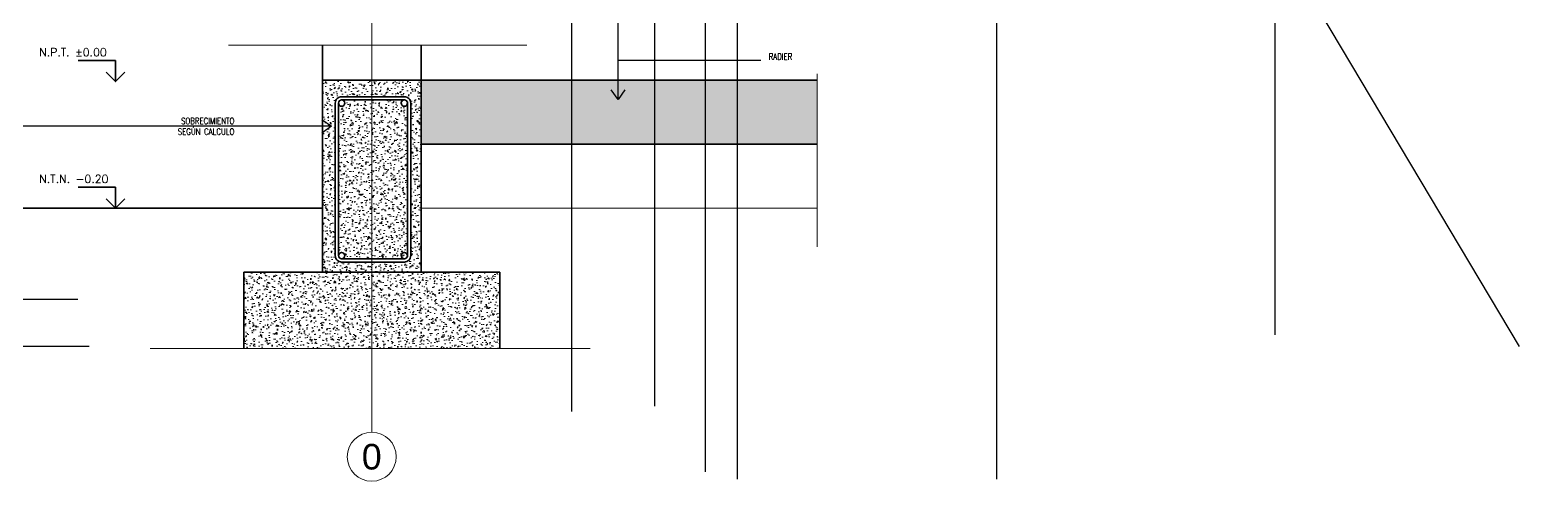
# Model space of a CAD drawing. Header units: metres. Extents: x 72 to 223, y -23 to 139.
# Drawn here: x 162.589 to 164.916, y 134.599 to 135.305 of the extents above; entities that cross this region are included whole.
import ezdxf
from ezdxf.enums import TextEntityAlignment as Align

# ---------------------------------------------------------------- set-up
doc = ezdxf.new("R2010")
doc.units = ezdxf.units.M
doc.header["$LTSCALE"] = 5
doc.header["$MEASUREMENT"] = 0
doc.linetypes.add('HIDDEN', pattern=[0.375, 0.25, -0.125])
doc.layers.get('0').update_dxf_attribs({"color": 30})
for name, color, linetype, lineweight in [('A-ANNO-NOTE', 7, 'Continuous', 35), ('A-ANNO-SYMB', 3, 'Continuous', 18), ('A-DETL-PATT', 8, 'Continuous', 18), ('A-ELEV-MBE1', 7, 'Continuous', 35), ('A-ELEV-PATT', 8, 'Continuous', 18), ('A-FLOR-OVHD', 3, 'HIDDEN', 18), ('A-WALL-FULL', 7, 'Continuous', 35), ('A-WALL-FULL-EXTR', 7, 'Continuous', 35)]:
    doc.layers.add(name, color=color, linetype=linetype, lineweight=lineweight)
doc.styles.add('E-ARIAL', font='arial.ttf')
doc.styles.add('E-ROMANS', font='romans.shx', dxfattribs={"width": 0.8})
doc.dimstyles.new('E-0005_TICK_18', dxfattribs={"dimscale": 0.001, "dimtxt": 9, "dimasz": 9, "dimexe": 4.5, "dimexo": 3, "dimgap": 4.5, "dimtad": 0, "dimdec": 0, "dimlfac": 1000, "dimzin": 0, "dimdsep": 46, "dimtxsty": 'E-ROMANS', "dimblk": 'OBLIQUE', "dimcen": 4.5, "dimclrd": 256, "dimclre": 256, "dimclrt": 256, "dimadec": 0, "dimazin": 0, "dimtfac": 1, "dimtdec": 0, "dimtmove": 1, "dimatfit": 3, "dimldrblk": 'OPEN90', "dimfxl": 1, "dimtfill": 1, "dimtolj": 1, "dimtzin": 0, "dimarcsym": 0})
pattern_1 = [(185, (-27.750509, 105.617186), (-0.0117553379, 0.014009465), [0.001905, -0.020955]), (130, (-27.750509, 105.617186), (-0.0110177007, -0.0160017889), [0.001524, -0.016764]), (235.451, (-27.751488, 105.618353), (-0.0227730237, -0.0019922158), [0.001619, -0.017809]), (181.1842, (-27.7541, 105.613594), (-0.0161953413, 0.0221410243), [0.0028575, -0.0314325]), (231.6356, (-27.75545, 105.615439), (-0.0342826432, -0.0007086144), [0.0024285, -0.0267135]), (126.184, (-27.7541, 105.613594), (-0.0342826385, -0.000708557), [0.002286, -0.025146]), (156, (-27.754999, 105.616288), (-0.0034895268, 0.0179520551), [0.001905, -0.020955]), (101, (-27.754999, 105.616288), (-0.0173941193, -0.0086539927), [0.001524, -0.016764]), (206.4514, (-27.75529, 105.617784), (-0.0208836456, 0.009298004), [0.001619, -0.017809]), (172.5, (-27.750509, 105.617186), (-0.00619734137, -0.0057605469), [0, -0.0165608, 0, -0.017018, 0, -0.0168275]), (142.5, (-27.750509, 105.617186), (-0.01180870003, -0.00235897273), [0, -0.0097028, 0, -0.0161798, 0, -0.0064135]), (102.5, (-27.7465036, 105.6131805), (-0.00918261956, 0.0099927863), [0, -0.00635, 0, -0.019812, 0, -0.026289]), (92.5, (-27.744708, 105.611384), (-0.0122722393, 0.00867639044), [0, -0.008255, 0, -0.0131572, 0, -0.018669])]

# ---------------------------------------------------------------- blocks, each defined once
blk = doc.blocks.new('_Oblique')
at = {"color": 0, "linetype": 'ByBlock', "lineweight": -2}
blk.add_line((-0.5, -0.5), (0.5, 0.5), dxfattribs=at)
blk = doc.blocks.new('NIVEL DS')
for points in [[(0, 0), (0, 0.0659), (0.1163, 0.0659)], [(0.0294, 0.0294), (0, 0), (-0.0294, 0.0294)]]:
    blk.add_lwpolyline(points)
at = {"style": 'E-ROMANS'}
blk.add_attdef('NIVEL', (0, 0.0794), '', height=0.025, dxfattribs=at)
blk = doc.blocks.new('TAG-EJE')
at = {"linetype": 'Continuous'}
blk.add_circle((0, 0), 0.383, dxfattribs=at)
at = {"style": 'E-ARIAL'}
blk.add_attdef('A', text='', height=0.4, dxfattribs=at).set_placement((0, 0), align=Align.MIDDLE_CENTER)

msp = doc.modelspace()

# ---------------------------------------------------------------- hatches: boundary and pattern name
at = {"layer": 'A-DETL-PATT'}
h = msp.add_hatch(dxfattribs=at)
h.set_pattern_fill('AR-CONC', color=256, scale=0.0001, angle=135, style=0)
h.set_pattern_definition(pattern_1)
h.paths.add_polyline_path([(163.1795, 135.1903, -1), (163.1695, 135.1903, -0.414214), (163.1745, 135.1953), (163.1235, 135.1953), (163.1235, 134.9469), (163.1745, 134.9469, -0.01999), (163.1741, 134.9469, 0.437829), (163.1795, 134.9519)])
h.paths.add_polyline_path([(163.2005, 135.2259), (163.1235, 135.2259), (163.1235, 135.2003), (163.1745, 135.2003, -0.414214), (163.1845, 135.1903), (163.1845, 134.9519, -0.414214), (163.1745, 134.9419), (163.1235, 134.9419), (163.1235, 134.9259), (163.2005, 134.9259)])
h.paths.add_polyline_path([(163.1235, 135.1953), (163.0765, 135.1953, -0.414214), (163.0815, 135.1903, -1), (163.0715, 135.1903), (163.0715, 134.9519, -1), (163.0815, 134.9519, -0.414214), (163.0765, 134.9469), (163.1235, 134.9469)], flags=17)
h.paths.add_polyline_path([(163.0665, 135.1903, -0.414214), (163.0765, 135.2003), (163.1235, 135.2003), (163.1235, 135.2259), (163.0465, 135.2259), (163.0465, 134.9259), (163.1235, 134.9259), (163.1235, 134.9419), (163.0765, 134.9419, -0.414214), (163.0665, 134.9519)])
h = msp.add_hatch(dxfattribs=at)
h.set_pattern_fill('AR-CONC', color=256, scale=5e-05, angle=135, style=0)
h.set_pattern_definition([(185, (-27.750509, 105.617186), (-0.00587766897, 0.00700473252), [0.0009525, -0.0104775]), (130, (-27.750509, 105.617186), (-0.00550885033, -0.00800089445), [0.000762, -0.008382]), (235.451, (-27.750999, 105.617769), (-0.01138651184, -0.0009961079), [0.0008095, -0.0089045]), (181.1842, (-27.752305, 105.61539), (-0.00809767064, 0.01107051216), [0.00142875, -0.01571625]), (231.6356, (-27.75298, 105.616312), (-0.0171413216, -0.0003543072), [0.00121425, -0.01335675]), (126.184, (-27.752305, 105.61539), (-0.0171413193, -0.0003542786), [0.001143, -0.012573]), (156, (-27.752754, 105.616737), (-0.0017447634, 0.00897602756), [0.0009525, -0.0104775]), (101, (-27.752754, 105.616737), (-0.00869705966, -0.00432699633), [0.000762, -0.008382]), (206.4514, (-27.752899, 105.617485), (-0.0104418228, 0.004649002), [0.0008095, -0.0089045]), (172.5, (-27.7505088, 105.6171857), (-0.003098670684, -0.002880273453), [0, -0.0082804, 0, -0.008509, 0, -0.00841375]), (142.5, (-27.750509, 105.6171857), (-0.00590435001, -0.00117948637), [0, -0.0048514, 0, -0.0080899, 0, -0.00320675]), (102.5, (-27.7485062, 105.615183), (-0.00459130978, 0.00499639315), [0, -0.003175, 0, -0.009906, 0, -0.0131445]), (92.5, (-27.747608, 105.614285), (-0.00613611964, 0.00433819522), [0, -0.0041275, 0, -0.0065786, 0, -0.0093345])])
h.paths.add_polyline_path([(163.2005, 135.2259), (163.2005, 135.1259), (163.8192, 135.1259), (163.8192, 135.2259)])
h = msp.add_hatch(dxfattribs=at)
h.set_pattern_fill('AR-CONC', color=256, scale=0.0001, angle=135, style=0)
h.set_pattern_definition(pattern_1)
h.paths.add_polyline_path([(163.1235, 134.807), (163.1235, 134.9259), (162.9235, 134.9259), (162.9235, 134.807)])
h.paths.add_polyline_path([(163.1235, 134.9259), (163.1235, 134.807), (163.3235, 134.807), (163.3235, 134.9259)])

# ---------------------------------------------------------------- linework, layer by layer
at = {"layer": 'A-ANNO-SYMB'}
msp.add_lwpolyline([(163.1235, 136.9474), (163.1235, 134.676)], dxfattribs=at)
at = {"layer": 'A-ELEV-MBE1'}
for points in [[(163.1845, 135.1903), (163.1845, 134.9519, -0.414214), (163.1745, 134.9419), (163.0765, 134.9419, -0.414214), (163.0665, 134.9519), (163.0665, 135.1903, -0.414214), (163.0765, 135.2003), (163.1745, 135.2003, -0.414214)], [(163.1795, 135.1903), (163.1795, 134.9519, -0.414214), (163.1745, 134.9469), (163.0765, 134.9469, -0.414214), (163.0715, 134.9519), (163.0715, 135.1903, -0.414214), (163.0765, 135.1953), (163.1745, 135.1953, -0.414214)]]:
    msp.add_lwpolyline(points, format="xyb", close=True, dxfattribs=at)
for centre in [(163.0765, 135.1903), (163.1745, 135.1903), (163.0765, 134.9519), (163.1745, 134.9519)]:
    msp.add_circle(centre, 0.005, dxfattribs=at)
at = {"layer": 'A-ELEV-PATT'}
msp.add_lwpolyline([(163.8192, 135.2358), (163.8192, 134.9659)], dxfattribs=at)
at = {"layer": 'A-FLOR-OVHD'}
msp.add_line((163.2005, 135.0259), (163.8192, 135.0259), dxfattribs=at)
for points in [[(162.8997, 135.2808), (163.3657, 135.2808)], [(162.7773, 134.807), (163.4649, 134.807)]]:
    msp.add_lwpolyline(points, dxfattribs=at)
at = {"layer": 'A-WALL-FULL'}
for p, q in [((163.2005, 135.2259), (163.8192, 135.2259)), ((163.2005, 135.1259), (163.8192, 135.1259)), ((163.0465, 135.0259), (162.5461, 135.0259))]:
    msp.add_line(p, q, dxfattribs=at)
for points in [[(163.0465, 135.2259), (163.2005, 135.2259), (163.2005, 134.9259), (163.0465, 134.9259), (163.0465, 135.2259)], [(162.9235, 134.9259), (163.3235, 134.9259), (163.3235, 134.807)], [(162.9235, 134.807), (162.9235, 134.9259)]]:
    msp.add_lwpolyline(points, dxfattribs=at)
at = {"layer": 'A-WALL-FULL-EXTR'}
for p, q in [((163.0465, 135.2808), (163.0465, 135.2259)), ((163.2005, 135.2808), (163.2005, 135.2259))]:
    msp.add_line(p, q, dxfattribs=at)

# ---------------------------------------------------------------- block references
at = {"layer": 'A-ANNO-NOTE'}
ref = msp.add_blockref('NIVEL DS', (162.7231, 135.2238), dxfattribs=dict(at, xscale=-0.5, yscale=0.5, zscale=0.5))
ref.add_attrib('NIVEL', 'N.P.T. %%p0.00', (162.604, 135.2635), dxfattribs={"layer": '0', "height": 0.0125, "style": 'E-ROMANS'})
ref = msp.add_blockref('NIVEL DS', (162.7231, 135.0259), dxfattribs=dict(at, xscale=-0.5, yscale=0.5, zscale=0.5))
ref.add_attrib('NIVEL', 'N.T.N. -0.20', (162.604, 135.0656), dxfattribs={"layer": '0', "height": 0.0125, "style": 'E-ROMANS'})
at = {"layer": 'A-ANNO-SYMB', "xscale": 0.09999999999999432, "yscale": 0.09999999999999432, "zscale": 0.09999999999999432}
msp.add_blockref('TAG-EJE', (163.1235, 134.6377), dxfattribs=at).add_auto_attribs({'A': '0'})

# ---------------------------------------------------------------- texts
at = {"layer": 'A-ANNO-NOTE', "char_height": 0.01, "style": 'E-ROMANS'}
for s, insert, attachment_point in [('RADIER', (163.7435, 135.263), 4), ('SOBRECIMIENTO\\PSEGÚN CALCULO', (162.9089, 135.154), 6)]:
    msp.add_mtext(s, dxfattribs=dict(at, insert=insert, attachment_point=attachment_point))

# ---------------------------------------------------------------- leaders
at = {"layer": 'A-ANNO-NOTE'}
for points in [[(163.5083, 135.196), (163.5083, 135.2574), (163.7315, 135.2574)], [(164.5344, 135.8282), (164.5344, 135.7416), (164.6367, 135.7416)], [(163.4355, 135.7084), (163.4355, 135.3917), (163.7315, 135.3917)], [(163.5653, 135.7165), (163.5653, 135.4407), (163.7315, 135.4407)], [(164.4045, 135.669), (164.4542, 135.5855), (164.6228, 135.5855)], [(163.6444, 135.614), (163.6444, 135.4896), (163.7315, 135.4896)], [(163.6944, 135.6028), (163.6944, 135.5286), (163.7315, 135.5286)], [(164.0995, 135.6028), (164.0995, 135.5286), (163.9119, 135.5286)], [(163.0607, 135.154), (162.915, 135.154)], [(161.6645, 134.8841), (161.7853, 134.8841), (161.8185, 134.8841)], [(161.682, 134.8103), (161.7853, 134.8103), (161.8185, 134.8103)]]:
    msp.add_leader(points, dimstyle='E-0005_TICK_18', override={"dimscale": 0.01, "dimasz": 1.5, "dimtad": 0, "dimldrblk": 'Open90'}, dxfattribs=at)

doc.saveas('drawing.dxf')
